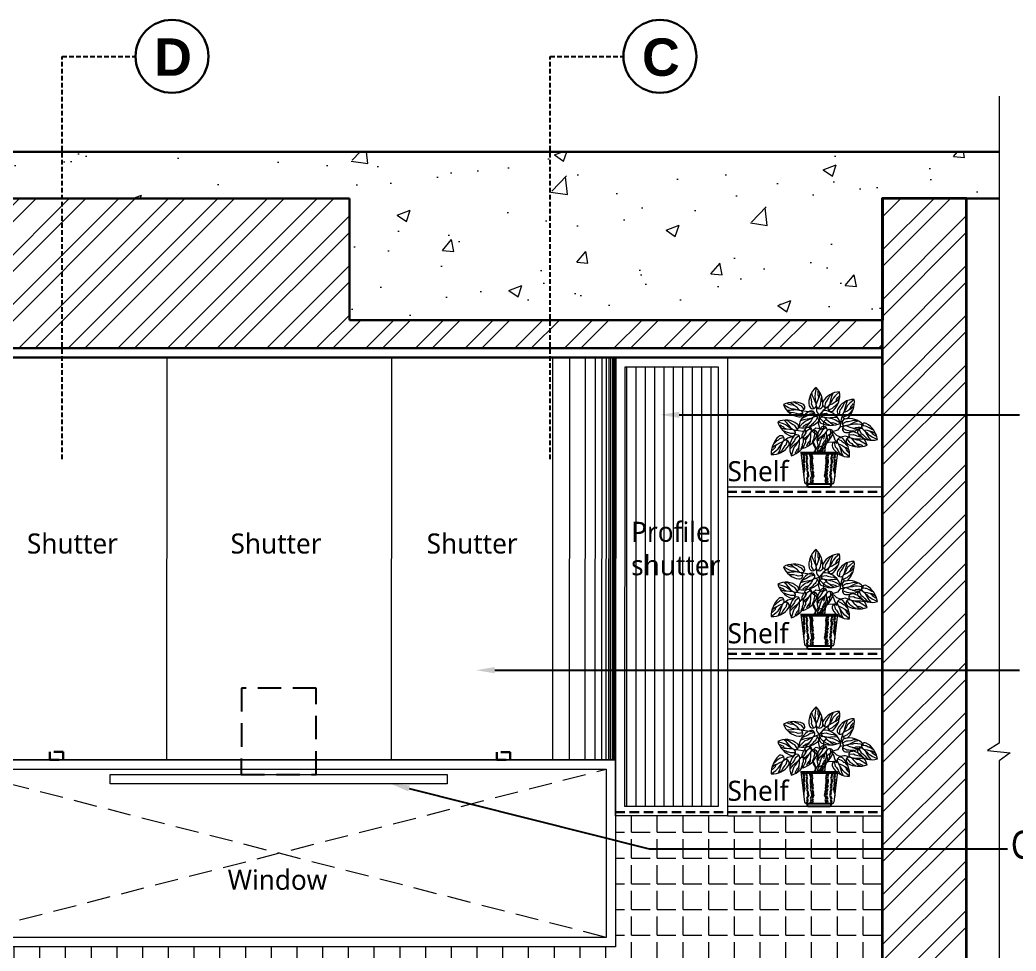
# Model space of a CAD drawing. Header units: millimetres. Extents: x 56222 to 3066687, y -650199 to -121287.
# Drawn here: x 140117.6 to 140224.1, y -185269.7 to -185170.2 of the extents above; entities that cross this region are included whole.
import ezdxf
from ezdxf import colors
from ezdxf.entities.mleader import LeaderData, LeaderLine
from ezdxf.math import Vec2, Vec3

# ---------------------------------------------------------------- set-up
doc = ezdxf.new("R2010")
doc.units = ezdxf.units.MM
doc.header["$MEASUREMENT"] = 0
for name, pattern in [('00 . GROUND FLOOR$0$DASHED', [0.75, 0.5, -0.25]), ('DASHED2', [0.375, 0.25, -0.125]), ('DASHEDX2', [1.5, 1, -0.5])]:
    doc.linetypes.add(name, pattern=pattern)
doc.layers.add('AR HATCH-7', color=7, linetype='Continuous')
doc.layers.add('str coll', color=6, linetype='Continuous')
for name, color, linetype, lineweight in [('DIM.', 250, 'Continuous', 13), ('ELEVATION', 250, 'Continuous', 9), ('FURNITURE', 32, 'Continuous', 9), ('FURNITURE-1', 252, 'Continuous', 13), ('Labelling', 1, 'Continuous', 25), ('SECTION ( SLAB PLine )', 104, 'Continuous', 30), ('Text', 7, 'Continuous', 15)]:
    doc.layers.add(name, color=color, linetype=linetype, lineweight=lineweight)
doc.layers.add('hatch', color=250, linetype='Continuous', lineweight=9, transparency=0.5)
doc.styles.get("Standard").update_dxf_attribs({"font": 'arial.ttf', "height": 6})
doc.styles.add('style4', font='ARIALN.TTF')

# ---------------------------------------------------------------- blocks, each defined once
blk = doc.blocks.new('RH')
at = {"color": 251, "true_color": 0x636466}
for p, q in [((137588.9421, 17688.3348), (137589.1437, 17688.3348)), ((137588.9421, 17688.3348), (137588.9627, 17688.1676)), ((137588.9421, 17688.3303), (137589.1437, 17688.3303)), ((137589.1437, 17688.3348), (137589.1232, 17688.1676)), ((137588.9421, 17688.3259), (137589.1437, 17688.3259)), ((137588.9577, 17688.2147), (137588.9577, 17688.1997)), ((137589.1282, 17688.2147), (137589.1282, 17688.1997)), ((137588.9708, 17688.1603), (137589.1151, 17688.1603))]:
    blk.add_line(p, q, dxfattribs=at)
for points in [[(137589.0226, 17688.6087), (137589.0144, 17688.6271), (137589.0061, 17688.6455), (137589.0017, 17688.6626)], [(137589.0256, 17688.6903), (137589.0201, 17688.6588), (137589.0182, 17688.6417), (137589.0207, 17688.6296), (137589.0226, 17688.6087), (137589.0256, 17688.5897)], [(137589.0252, 17688.5973), (137589.034, 17688.6144), (137589.0404, 17688.6328), (137589.0442, 17688.6398), (137589.0455, 17688.6505), (137589.0455, 17688.6594)], [(137589.0391, 17688.629), (137589.0404, 17688.6429), (137589.0366, 17688.648), (137589.0366, 17688.6607), (137589.0366, 17688.6708)], [(137589.1549, 17688.6657), (137589.1311, 17688.6443), (137589.119, 17688.632), (137589.1136, 17688.621), (137589.1022, 17688.6034), (137589.0928, 17688.5865)], [(137589.1022, 17688.6034), (137589.107, 17688.6229), (137589.1119, 17688.6425), (137589.119, 17688.6587)], [(137588.9346, 17688.5667), (137588.9212, 17688.5805), (137588.9057, 17688.5922), (137588.9003, 17688.598), (137588.8904, 17688.6026), (137588.882, 17688.6054)], [(137588.9602, 17688.5719), (137588.9464, 17688.5862), (137588.9424, 17688.5902), (137588.9314, 17688.5951), (137588.9261, 17688.5995), (137588.9167, 17688.6033), (137588.9073, 17688.6071)], [(137589.0132, 17688.5747), (137589.001, 17688.5979), (137589.0017, 17688.6081), (137588.9998, 17688.6246), (137588.996, 17688.6398), (137588.9972, 17688.6537)], [(137589.0382, 17688.5747), (137589.0474, 17688.5922), (137589.0499, 17688.5973), (137589.0512, 17688.6093), (137589.0537, 17688.6157), (137589.0543, 17688.6258), (137589.055, 17688.636)], [(137589.0738, 17688.5824), (137589.0785, 17688.6082), (137589.0853, 17688.6158), (137589.094, 17688.6299), (137589.1004, 17688.6443), (137589.11, 17688.6544)], [(137589.0934, 17688.567), (137589.1115, 17688.5751), (137589.1166, 17688.5775), (137589.125, 17688.5862), (137589.1309, 17688.5896), (137589.1377, 17688.5972), (137589.1445, 17688.6048)], [(137589.0971, 17688.5928), (137589.1147, 17688.6008), (137589.131, 17688.6113), (137589.1383, 17688.6145), (137589.146, 17688.6222), (137589.1515, 17688.6291)], [(137589.1277, 17688.6091), (137589.1373, 17688.6193), (137589.1374, 17688.6257), (137589.1453, 17688.6356), (137589.1515, 17688.6436)], [(137589.1537, 17688.5418), (137589.1585, 17688.5676), (137589.1652, 17688.5752), (137589.1739, 17688.5893), (137589.1803, 17688.6037), (137589.1899, 17688.6139)], [(137589.2349, 17688.6251), (137589.211, 17688.6037), (137589.1989, 17688.5914), (137589.1935, 17688.5804), (137589.1821, 17688.5628), (137589.1727, 17688.5459)], [(137589.1821, 17688.5628), (137589.187, 17688.5823), (137589.1918, 17688.6019), (137589.1989, 17688.6181)], [(137588.8465, 17688.5963), (137588.8747, 17688.5811), (137588.8903, 17688.5739), (137588.9025, 17688.5726), (137588.923, 17688.5678), (137588.942, 17688.5647)], [(137588.923, 17688.5678), (137588.903, 17688.5657), (137588.8829, 17688.5637), (137588.8653, 17688.5648)], [(137588.9089, 17688.5898), (137588.8961, 17688.5954), (137588.8901, 17688.5934), (137588.878, 17688.5974), (137588.8684, 17688.6006)], [(137588.9524, 17688.5482), (137588.9265, 17688.5439), (137588.917, 17688.5477), (137588.9008, 17688.5511), (137588.8852, 17688.5522), (137588.8723, 17688.5578)], [(137588.942, 17688.5647), (137589.0153, 17688.5539)], [(137589.0256, 17688.5897), (137589.0278, 17688.5616), (137589.0321, 17688.5529), (137589.0429, 17688.5386), (137589.0436, 17688.5171), (137589.0364, 17688.497), (137589.0452, 17688.4584)], [(137589.0928, 17688.5865), (137589.0639, 17688.5642), (137589.0429, 17688.5386)], [(137589.055, 17688.5448), (137589.081, 17688.5484), (137589.0903, 17688.5444), (137589.1064, 17688.5406), (137589.1221, 17688.5391), (137589.1348, 17688.5332)], [(137589.1733, 17688.5264), (137589.1914, 17688.5345), (137589.1965, 17688.5369), (137589.205, 17688.5456), (137589.2109, 17688.5491), (137589.2176, 17688.5566), (137589.2244, 17688.5642)], [(137589.177, 17688.5522), (137589.1946, 17688.5602), (137589.2109, 17688.5708), (137589.2182, 17688.5739), (137589.2259, 17688.5816), (137589.2314, 17688.5886)], [(137589.2076, 17688.5685), (137589.2172, 17688.5787), (137589.2173, 17688.5851), (137589.2252, 17688.595), (137589.2314, 17688.603)], [(137588.8147, 17688.501), (137588.8453, 17688.4919), (137588.8615, 17688.4859), (137588.8711, 17688.4783), (137588.889, 17688.4672), (137588.9046, 17688.456)], [(137588.889, 17688.4672), (137588.8762, 17688.4828), (137588.8635, 17688.4984), (137588.8502, 17688.5101)], [(137588.9236, 17688.4604), (137588.9083, 17688.4817), (137588.8989, 17688.4856), (137588.8851, 17688.4947), (137588.8732, 17688.5049), (137588.8601, 17688.5101)], [(137588.9308, 17688.4712), (137588.9534, 17688.4938), (137588.9664, 17688.5052), (137588.9777, 17688.51), (137588.996, 17688.5204), (137589.0133, 17688.5288)], [(137588.996, 17688.5204), (137588.9762, 17688.5167), (137588.9564, 17688.5129), (137588.9398, 17688.5068)], [(137589.0185, 17688.5476), (137588.9925, 17688.5443), (137588.9845, 17688.5379), (137588.9699, 17688.5301), (137588.9552, 17688.5245), (137588.9445, 17688.5155)], [(137588.9887, 17688.4953), (137588.978, 17688.4862), (137588.9717, 17688.4865), (137588.9613, 17688.4792), (137588.953, 17688.4734)], [(137589.0068, 17688.5248), (137588.9978, 17688.5078), (137588.9864, 17688.492), (137588.9828, 17688.4849), (137588.9747, 17688.4777), (137588.9674, 17688.4726)], [(137589.0328, 17688.5271), (137589.0236, 17688.5095), (137589.0209, 17688.5045), (137589.0118, 17688.4966), (137589.008, 17688.4909), (137589.0001, 17688.4846), (137588.9921, 17688.4783)], [(137589.0133, 17688.5288), (137589.0429, 17688.5386), (137589.0649, 17688.528)], [(137589.0427, 17688.4551), (137589.0679, 17688.4692), (137589.0679, 17688.5036), (137589.0841, 17688.5177)], [(137589.0466, 17688.5213), (137589.06, 17688.5067), (137589.0639, 17688.5026), (137589.0748, 17688.4974), (137589.0799, 17688.4928), (137589.0893, 17688.4888), (137589.0986, 17688.4848)], [(137589.1596, 17688.4941), (137589.1318, 17688.51), (137589.1164, 17688.5175), (137589.1042, 17688.5192), (137589.0838, 17688.5245), (137589.0649, 17688.528)], [(137589.0722, 17688.5259), (137589.0854, 17688.5118), (137589.1005, 17688.4996), (137589.1058, 17688.4937), (137589.1155, 17688.4889), (137589.1239, 17688.4859)], [(137589.0838, 17688.5245), (137589.1039, 17688.526), (137589.124, 17688.5276), (137589.1416, 17688.526)], [(137589.0974, 17688.5021), (137589.1101, 17688.4962), (137589.1161, 17688.4981), (137589.1281, 17688.4938), (137589.1376, 17688.4904)], [(137589.1727, 17688.5459), (137589.163, 17688.5137), (137589.1553, 17688.4724)], [(137589.1695, 17688.4911), (137589.1922, 17688.5043), (137589.2023, 17688.5042), (137589.2187, 17688.5069), (137589.2337, 17688.5115), (137589.2477, 17688.5109)], [(137589.204, 17688.4833), (137589.2219, 17688.4925), (137589.2399, 17688.5016), (137589.2568, 17688.5069)], [(137588.8634, 17688.4615), (137588.8504, 17688.4666), (137588.8476, 17688.4723), (137588.8362, 17688.478), (137588.8272, 17688.4826)], [(137588.898, 17688.4598), (137588.8788, 17688.4595), (137588.8595, 17688.4621), (137588.8515, 17688.4618), (137588.8413, 17688.4655), (137588.8334, 17688.4695)], [(137588.9124, 17688.438), (137588.8926, 17688.4377), (137588.8869, 17688.4377), (137588.8756, 17688.4419), (137588.8688, 17688.4425), (137588.8595, 17688.4465), (137588.8501, 17688.4505)], [(137588.9553, 17688.4467), (137588.9526, 17688.449), (137588.9046, 17688.456)], [(137588.9948, 17688.4653), (137588.9735, 17688.4499), (137588.9695, 17688.4406), (137588.9605, 17688.4267), (137588.9503, 17688.4148), (137588.9498, 17688.4135)], [(137588.9669, 17688.4366), (137588.9667, 17688.4369), (137588.9667, 17688.4571)], [(137588.9684, 17688.4008), (137588.9693, 17688.4032), (137588.9769, 17688.4128), (137588.988, 17688.4307), (137588.9992, 17688.4463)], [(137588.9954, 17688.4397), (137588.9957, 17688.4205), (137588.9931, 17688.4012), (137588.9934, 17688.3932), (137588.9897, 17688.383), (137588.9858, 17688.3751)], [(137589.0429, 17688.3947), (137589.0274, 17688.4328), (137589.0092, 17688.445), (137588.991, 17688.4814)], [(137588.9992, 17688.4463), (137589.0234, 17688.4692), (137589.0438, 17688.4646)], [(137589.0171, 17688.4541), (137589.0175, 17688.4344), (137589.0175, 17688.4287), (137589.0133, 17688.4173), (137589.0127, 17688.4105), (137589.0087, 17688.4012), (137589.0048, 17688.3918)], [(137589.0811, 17688.471), (137589.0599, 17688.4556), (137589.0559, 17688.4463), (137589.0468, 17688.4324), (137589.0366, 17688.4205), (137589.0315, 17688.4074)], [(137589.0406, 17688.362), (137589.0497, 17688.3927), (137589.0556, 17688.4088), (137589.0633, 17688.4185), (137589.0744, 17688.4363), (137589.0856, 17688.452)], [(137589.0523, 17688.3333), (137589.078, 17688.3682), (137589.0902, 17688.4005), (137589.0861, 17688.4227), (137589.1145, 17688.445)], [(137589.0679, 17688.4066), (137589.076, 17688.4349), (137589.0902, 17688.4591)], [(137589.0817, 17688.4454), (137589.082, 17688.4261), (137589.0795, 17688.4069), (137589.0798, 17688.3989), (137589.0761, 17688.3887), (137589.0721, 17688.3808)], [(137589.1035, 17688.4598), (137589.1039, 17688.44), (137589.1039, 17688.4344), (137589.0996, 17688.423), (137589.0991, 17688.4162), (137589.0951, 17688.4069), (137589.0911, 17688.3975)], [(137589.1851, 17688.4794), (137589.1553, 17688.4724), (137589.1434, 17688.4555), (137589.1078, 17688.4447), (137589.1214, 17688.4254), (137589.1289, 17688.4022), (137589.1444, 17688.3865)], [(137589.2134, 17688.413), (137589.1868, 17688.4224), (137589.1772, 17688.4219), (137589.1597, 17688.4178), (137589.1397, 17688.4258), (137589.1242, 17688.4405), (137589.1108, 17688.4456)], [(137589.1708, 17688.4661), (137589.1888, 17688.4578), (137589.1939, 17688.4555), (137589.206, 17688.4548), (137589.2125, 17688.4526), (137589.2227, 17688.4525), (137589.2328, 17688.4524)], [(137589.2856, 17688.4844), (137589.2539, 17688.4884), (137589.2367, 17688.4894), (137589.2248, 17688.4863), (137589.204, 17688.4833), (137589.1851, 17688.4794)], [(137589.1927, 17688.4802), (137589.2103, 17688.4722), (137589.2289, 17688.4668), (137589.2361, 17688.4633), (137589.2469, 17688.4626), (137589.2558, 17688.463)], [(137589.2251, 17688.4679), (137589.2391, 17688.4673), (137589.2439, 17688.4713), (137589.2566, 17688.472), (137589.2667, 17688.4725)], [(137589.2612, 17688.4609), (137589.2732, 17688.4376), (137589.2819, 17688.4323), (137589.2943, 17688.4212), (137589.3046, 17688.4094), (137589.3167, 17688.4024)], [(137589.2755, 17688.4813), (137589.2952, 17688.4788), (137589.3008, 17688.4779), (137589.3114, 17688.4721), (137589.318, 17688.4705), (137589.3267, 17688.4652), (137589.3353, 17688.4599)], [(137589.363, 17688.4047), (137589.334, 17688.4182), (137589.3189, 17688.4265), (137589.3105, 17688.4355), (137589.2944, 17688.4491), (137589.2806, 17688.4625)], [(137589.2866, 17688.4577), (137589.3057, 17688.4551), (137589.3244, 17688.4498), (137589.3323, 17688.4489), (137589.3418, 17688.4437), (137589.3491, 17688.4386)], [(137589.2944, 17688.4491), (137589.3048, 17688.4317), (137589.3151, 17688.4144), (137589.3265, 17688.401)], [(137589.3205, 17688.4509), (137589.3327, 17688.4439), (137589.3346, 17688.4379), (137589.345, 17688.4306), (137589.3533, 17688.4248)], [(137588.7795, 17688.3223), (137588.8048, 17688.3419), (137588.8177, 17688.3533), (137588.824, 17688.3639), (137588.8366, 17688.3807), (137588.8472, 17688.3968)], [(137588.8424, 17688.3908), (137588.8243, 17688.3841), (137588.8073, 17688.3748), (137588.7998, 17688.3722), (137588.7916, 17688.365), (137588.7856, 17688.3585)], [(137588.848, 17688.4163), (137588.8294, 17688.4095), (137588.8241, 17688.4075), (137588.815, 17688.3994), (137588.8089, 17688.3964), (137588.8016, 17688.3893), (137588.7943, 17688.3822)], [(137588.8665, 17688.3995), (137588.8598, 17688.3741), (137588.8525, 17688.367), (137588.8429, 17688.3536), (137588.8355, 17688.3397), (137588.8251, 17688.3303)], [(137588.8472, 17688.3968), (137588.8696, 17688.4146), (137588.9024, 17688.4222)], [(137588.9313, 17688.4245), (137588.9101, 17688.4091), (137588.9061, 17688.3998), (137588.8971, 17688.3859), (137588.8869, 17688.374), (137588.8818, 17688.3609)], [(137588.9246, 17688.3898), (137588.909, 17688.3771), (137588.8934, 17688.3643), (137588.8818, 17688.351)], [(137588.8908, 17688.3155), (137588.8999, 17688.3462), (137588.9059, 17688.3623), (137588.9135, 17688.372), (137588.9246, 17688.3898), (137588.9358, 17688.4055)], [(137588.932, 17688.3989), (137588.9323, 17688.3796), (137588.9297, 17688.3604), (137588.93, 17688.3524), (137588.9263, 17688.3422), (137588.9224, 17688.3343)], [(137588.9537, 17688.4133), (137588.9541, 17688.3935), (137588.9541, 17688.3879), (137588.9499, 17688.3765), (137588.9493, 17688.3697), (137588.9453, 17688.3604), (137588.9414, 17688.351)], [(137588.988, 17688.4307), (137588.9724, 17688.4179), (137588.9623, 17688.4096)], [(137588.9937, 17688.4051), (137588.9886, 17688.3921), (137588.9829, 17688.3893), (137588.9773, 17688.3779), (137588.9727, 17688.3688)], [(137589.0056, 17688.3937), (137589.0087, 17688.3769), (137589.0201, 17688.3586), (137589.021, 17688.3348)], [(137589.0286, 17688.3538), (137589.0112, 17688.3904), (137589.0085, 17688.392)], [(137589.0744, 17688.4363), (137589.0588, 17688.4236), (137589.0432, 17688.4108), (137589.0315, 17688.3975)], [(137589.0801, 17688.4108), (137589.075, 17688.3978), (137589.0693, 17688.3949), (137589.0636, 17688.3836), (137589.0591, 17688.3745)], [(137589.0643, 17688.3769), (137589.0942, 17688.3904), (137589.1266, 17688.3924), (137589.1387, 17688.3843)], [(137589.1252, 17688.39), (137589.1307, 17688.3644), (137589.1377, 17688.357), (137589.1468, 17688.3431), (137589.1536, 17688.329), (137589.1635, 17688.3191)], [(137589.1444, 17688.406), (137589.1627, 17688.3984), (137589.1679, 17688.3961), (137589.1766, 17688.3877), (137589.1826, 17688.3845), (137589.1896, 17688.3771), (137589.1965, 17688.3697)], [(137589.2088, 17688.3091), (137589.1843, 17688.3298), (137589.1719, 17688.3417), (137589.1661, 17688.3526), (137589.1542, 17688.3699), (137589.1444, 17688.3865)], [(137589.1946, 17688.4076), (137589.207, 17688.3921), (137589.2106, 17688.3878), (137589.2211, 17688.3818), (137589.2259, 17688.3769), (137589.235, 17688.3722), (137589.244, 17688.3676)], [(137589.2047, 17688.4305), (137589.2308, 17688.4323), (137589.2399, 17688.4276), (137589.2557, 17688.4227), (137589.2712, 17688.4201), (137589.2835, 17688.4134)], [(137589.3055, 17688.3726), (137589.2789, 17688.3904), (137589.264, 17688.399), (137589.252, 17688.4015), (137589.232, 17688.4082), (137589.2134, 17688.413)], [(137589.2206, 17688.4104), (137589.2327, 17688.3954), (137589.247, 17688.3822), (137589.2518, 17688.3759), (137589.2612, 17688.3705), (137589.2693, 17688.3669)], [(137589.232, 17688.4082), (137589.2522, 17688.4084), (137589.2723, 17688.4085), (137589.2898, 17688.4057)], [(137589.244, 17688.3849), (137589.2563, 17688.3782), (137589.2624, 17688.3796), (137589.274, 17688.3745), (137589.2833, 17688.3704)], [(137588.8108, 17688.3767), (137588.8004, 17688.3673), (137588.7998, 17688.361), (137588.7913, 17688.3516), (137588.7845, 17688.3441)], [(137588.8366, 17688.3807), (137588.8304, 17688.3615), (137588.8241, 17688.3423), (137588.8159, 17688.3267)], [(137588.9303, 17688.3643), (137588.9252, 17688.3513), (137588.9195, 17688.3484), (137588.9139, 17688.3371), (137588.9093, 17688.328)], [(137588.9543, 17688.3563), (137588.9577, 17688.368)], [(137589.0156, 17688.3345), (137589.0286, 17688.3538), (137589.0371, 17688.37)], [(137589.021, 17688.3348), (137589.0218, 17688.3354)], [(137589.0406, 17688.362), (137589.0327, 17688.346), (137589.03, 17688.3348)], [(137589.0376, 17688.342), (137589.0368, 17688.3348)], [(137589.0453, 17688.3359), (137589.0504, 17688.3428), (137589.0583, 17688.3624), (137589.0712, 17688.3649), (137589.0813, 17688.375)], [(137589.0558, 17688.3681), (137589.0579, 17688.364), (137589.0629, 17688.3443), (137589.0629, 17688.3351)], [(137589.073, 17688.3512), (137589.0703, 17688.3288), (137589.0704, 17688.3282)], [(137589.0763, 17688.3649), (137589.0737, 17688.351), (137589.0744, 17688.3428), (137589.0712, 17688.3359)], [(137589.1489, 17688.3803), (137589.1667, 17688.3728), (137589.1833, 17688.3628), (137589.1907, 17688.3598), (137589.1986, 17688.3524), (137589.2042, 17688.3456)], [(137589.1542, 17688.3699), (137589.1596, 17688.3505), (137589.1651, 17688.3311), (137589.1726, 17688.3151)], [(137589.1799, 17688.3649), (137589.1898, 17688.355), (137589.1901, 17688.3486), (137589.1982, 17688.3389), (137589.2047, 17688.3311)], [(137588.9516, 17688.3234), (137588.957, 17688.3148), (137588.9538, 17688.3094), (137588.9575, 17688.2996), (137588.9543, 17688.2899), (137588.957, 17688.2791), (137588.9527, 17688.2705), (137588.957, 17688.2618), (137588.9538, 17688.2488), (137588.9592, 17688.2413), (137588.9555, 17688.2258)], [(137588.9565, 17688.3256), (137588.9619, 17688.3169), (137588.9586, 17688.3115), (137588.9624, 17688.3018), (137588.9592, 17688.2921), (137588.9619, 17688.2813), (137588.9575, 17688.2726), (137588.9619, 17688.264), (137588.9586, 17688.251), (137588.964, 17688.2434), (137588.957, 17688.2136)], [(137588.9666, 17688.3259), (137588.972, 17688.3097), (137588.9708, 17688.3062), (137588.9743, 17688.2998), (137588.9708, 17688.2922), (137588.9708, 17688.2823), (137588.972, 17688.2695), (137588.9761, 17688.2619), (137588.9714, 17688.2561), (137588.9761, 17688.2433), (137588.9726, 17688.2357), (137588.9778, 17688.2246), (137588.9766, 17688.2159), (137588.9801, 17688.2037), (137588.9761, 17688.1967), (137588.9726, 17688.1868), (137588.9766, 17688.1792), (137588.9726, 17688.1734), (137588.9755, 17688.1675), (137588.9702, 17688.164), (137588.9726, 17688.1606)], [(137588.9712, 17688.3259), (137588.9766, 17688.3097), (137588.9755, 17688.3062), (137588.979, 17688.2998), (137588.9755, 17688.2922), (137588.9755, 17688.2823), (137588.9766, 17688.2695), (137588.9807, 17688.2619), (137588.9761, 17688.2561), (137588.9807, 17688.2433), (137588.9772, 17688.2357), (137588.9825, 17688.2246), (137588.9813, 17688.2159), (137588.9848, 17688.2037), (137588.9807, 17688.1967), (137588.9772, 17688.1868), (137588.9813, 17688.1792), (137588.9772, 17688.1734), (137588.9801, 17688.1675), (137588.9749, 17688.164), (137588.9772, 17688.1606)], [(137588.9878, 17688.3259), (137588.9932, 17688.3097), (137588.9921, 17688.3062), (137588.9956, 17688.2998), (137588.9921, 17688.2922), (137588.9921, 17688.2823), (137588.9932, 17688.2695), (137588.9973, 17688.2619), (137588.9926, 17688.2561), (137588.9973, 17688.2433), (137588.9938, 17688.2357), (137588.9991, 17688.2246), (137588.9979, 17688.2159), (137589.0014, 17688.2037), (137588.9973, 17688.1967), (137588.9938, 17688.1868), (137588.9979, 17688.1792), (137588.9938, 17688.1734), (137588.9967, 17688.1675), (137588.9915, 17688.164), (137588.9938, 17688.1606)], [(137588.9954, 17688.3259), (137589.0008, 17688.3097), (137588.9996, 17688.3062), (137589.0031, 17688.2998), (137588.9996, 17688.2922), (137588.9996, 17688.2823), (137589.0008, 17688.2695), (137589.0049, 17688.2619), (137589.0002, 17688.2561), (137589.0049, 17688.2433), (137589.0014, 17688.2357), (137589.0066, 17688.2246), (137589.0055, 17688.2159), (137589.009, 17688.2037), (137589.0049, 17688.1967), (137589.0014, 17688.1868), (137589.0055, 17688.1792), (137589.0014, 17688.1734), (137589.0043, 17688.1675), (137588.9991, 17688.164), (137589.0014, 17688.1606)], [(137589.0001, 17688.3259), (137589.0055, 17688.3097), (137589.0043, 17688.3062), (137589.0078, 17688.2998), (137589.0043, 17688.2922), (137589.0043, 17688.2823), (137589.0055, 17688.2695), (137589.0096, 17688.2619), (137589.0049, 17688.2561), (137589.0096, 17688.2433), (137589.0061, 17688.2357), (137589.0113, 17688.2246), (137589.0101, 17688.2159), (137589.0136, 17688.2037), (137589.0096, 17688.1967), (137589.0061, 17688.1868), (137589.0101, 17688.1792), (137589.0061, 17688.1734), (137589.009, 17688.1675), (137589.0037, 17688.164), (137589.0061, 17688.1606)], [(137589.0841, 17688.3259), (137589.0787, 17688.3097), (137589.0799, 17688.3062), (137589.0764, 17688.2998), (137589.0799, 17688.2922), (137589.0799, 17688.2823), (137589.0787, 17688.2695), (137589.0746, 17688.2619), (137589.0793, 17688.2561), (137589.0746, 17688.2433), (137589.0781, 17688.2357), (137589.0729, 17688.2246), (137589.074, 17688.2159), (137589.0705, 17688.2037), (137589.0746, 17688.1967), (137589.0781, 17688.1868), (137589.074, 17688.1792), (137589.0781, 17688.1734), (137589.0752, 17688.1675), (137589.0805, 17688.164), (137589.0781, 17688.1606)], [(137589.0888, 17688.3259), (137589.0834, 17688.3097), (137589.0845, 17688.3062), (137589.081, 17688.2998), (137589.0845, 17688.2922), (137589.0845, 17688.2823), (137589.0834, 17688.2695), (137589.0793, 17688.2619), (137589.0839, 17688.2561), (137589.0793, 17688.2433), (137589.0828, 17688.2357), (137589.0775, 17688.2246), (137589.0787, 17688.2159), (137589.0752, 17688.2037), (137589.0793, 17688.1967), (137589.0828, 17688.1868), (137589.0787, 17688.1792), (137589.0828, 17688.1734), (137589.0799, 17688.1675), (137589.0851, 17688.164), (137589.0828, 17688.1606)], [(137589.0964, 17688.3259), (137589.0909, 17688.3097), (137589.0921, 17688.3062), (137589.0886, 17688.2998), (137589.0921, 17688.2922), (137589.0921, 17688.2823), (137589.0909, 17688.2695), (137589.0869, 17688.2619), (137589.0915, 17688.2561), (137589.0869, 17688.2433), (137589.0904, 17688.2357), (137589.0851, 17688.2246), (137589.0863, 17688.2159), (137589.0828, 17688.2037), (137589.0869, 17688.1967), (137589.0904, 17688.1868), (137589.0863, 17688.1792), (137589.0904, 17688.1734), (137589.0874, 17688.1675), (137589.0927, 17688.164), (137589.0904, 17688.1606)], [(137589.1129, 17688.3259), (137589.1075, 17688.3097), (137589.1087, 17688.3062), (137589.1052, 17688.2998), (137589.1087, 17688.2922), (137589.1087, 17688.2823), (137589.1075, 17688.2695), (137589.1034, 17688.2619), (137589.1081, 17688.2561), (137589.1034, 17688.2433), (137589.1069, 17688.2357), (137589.1017, 17688.2246), (137589.1029, 17688.2159), (137589.0994, 17688.2037), (137589.1034, 17688.1967), (137589.1069, 17688.1868), (137589.1029, 17688.1792), (137589.1069, 17688.1734), (137589.104, 17688.1675), (137589.1093, 17688.164), (137589.1069, 17688.1606)], [(137589.1176, 17688.3259), (137589.1122, 17688.3097), (137589.1134, 17688.3062), (137589.1099, 17688.2998), (137589.1134, 17688.2922), (137589.1134, 17688.2823), (137589.1122, 17688.2695), (137589.1081, 17688.2619), (137589.1128, 17688.2561), (137589.1081, 17688.2433), (137589.1116, 17688.2357), (137589.1064, 17688.2246), (137589.1075, 17688.2159), (137589.104, 17688.2037), (137589.1081, 17688.1967), (137589.1116, 17688.1868), (137589.1075, 17688.1792), (137589.1116, 17688.1734), (137589.1087, 17688.1675), (137589.1139, 17688.164), (137589.1116, 17688.1606)], [(137589.1277, 17688.3256), (137589.1223, 17688.3169), (137589.1255, 17688.3115), (137589.1218, 17688.3018), (137589.125, 17688.2921), (137589.1223, 17688.2813), (137589.1266, 17688.2726), (137589.1223, 17688.264), (137589.1255, 17688.251), (137589.1201, 17688.2434), (137589.1272, 17688.2136)], [(137589.1326, 17688.3234), (137589.1272, 17688.3148), (137589.1304, 17688.3094), (137589.1266, 17688.2996), (137589.1299, 17688.2899), (137589.1272, 17688.2791), (137589.1315, 17688.2705), (137589.1272, 17688.2618), (137589.1304, 17688.2488), (137589.125, 17688.2413), (137589.1287, 17688.2258)]]:
    blk.add_lwpolyline(points, dxfattribs=at)
for points in [[(137589.03, 17688.3348, -0.287945), (137589.044, 17688.3425, -0.484187)], [(137589.041, 17688.3424, 0.139974), (137589.0626, 17688.3716)]]:
    blk.add_lwpolyline(points, format="xyb", dxfattribs=at)
for points in [[(137588.9738, 17688.1603), (137588.9738, 17688.1565, 0.269011), (137588.9806, 17688.1433), (137589.1036, 17688.1433, 0.269011), (137589.1104, 17688.1565), (137589.1104, 17688.1603)], [(137588.9772, 17688.1569), (137588.9772, 17688.1564, 0.24889), (137588.9816, 17688.1467), (137589.1025, 17688.1467, 0.24889), (137589.107, 17688.1564), (137589.107, 17688.1569)]]:
    blk.add_lwpolyline(points, format="xyb", close=True, dxfattribs=at)
for centre, radius, start, end in [((137589.0867, 17688.6104), 0.1006, 127.4105, 191.8989), ((137588.938, 17688.6018), 0.1245, 354.407, 45.2853), ((137589.1537, 17688.5651), 0.1006, 89.286, 153.7744), ((137589.0314, 17688.6502), 0.1245, 316.2825, 7.1608), ((137588.903, 17688.4854), 0.1245, 66.1379, 117.0163), ((137589.0799, 17688.6003), 0.0189, 150.4884, 313.2627), ((137589.2336, 17688.5245), 0.1006, 89.286, 153.7744), ((137589.1113, 17688.6096), 0.1245, 316.2825, 7.1608), ((137588.9415, 17688.6293), 0.1006, 199.1414, 263.6298), ((137588.9335, 17688.5479), 0.0189, 260.3438, 63.1181), ((137589.0312, 17688.4668), 0.1006, 112.9835, 177.472), ((137588.9454, 17688.5827), 0.0183, 259.3732, 64.0887), ((137589.007, 17688.5925), 0.0189, 188.6129, 351.3871), ((137589.0003, 17688.5425), 0.0189, 313.4953, 116.2695), ((137589.0438, 17688.5921), 0.0183, 187.6423, 352.3577), ((137589.0738, 17688.5446), 0.0189, 78.9376, 241.7119), ((137589.0639, 17688.4635), 0.1006, 17.7352, 82.2236), ((137589.1086, 17688.5772), 0.0183, 149.5178, 314.2333), ((137589.1598, 17688.5597), 0.0189, 150.4884, 313.2627), ((137588.8587, 17688.4106), 0.1006, 51.4742, 115.9626), ((137588.933, 17688.5397), 0.1245, 198.0878, 248.9661), ((137588.9532, 17688.5937), 0.1245, 259.5971, 310.4754), ((137589.0217, 17688.5125), 0.0183, 312.5247, 117.2401), ((137589.0611, 17688.5101), 0.0183, 77.9671, 242.6825), ((137589.1058, 17688.6064), 0.1245, 244.7317, 295.6101), ((137589.187, 17688.4981), 0.0189, 101.4612, 264.2355), ((137589.1885, 17688.5366), 0.0183, 149.5178, 314.2333), ((137589.2089, 17688.4194), 0.1006, 40.2588, 104.7472), ((137589.293, 17688.4759), 0.0183, 62.5941, 227.3096), ((137588.8943, 17688.4408), 0.0183, 251.0154, 55.7308), ((137588.9105, 17688.4739), 0.0189, 251.9859, 54.7602), ((137589.0446, 17688.4005), 0.1006, 141.5633, 173.1589), ((137588.9813, 17688.4521), 0.0189, 342.075, 144.8493), ((137589.0144, 17688.436), 0.0183, 341.1044, 145.8199), ((137589.131, 17688.4062), 0.1006, 141.5633, 206.0517), ((137589.0676, 17688.4578), 0.0189, 342.075, 144.8493), ((137589.1007, 17688.4417), 0.0183, 341.1044, 145.8199), ((137589.1885, 17688.4613), 0.0183, 100.4906, 265.2061), ((137589.1929, 17688.5675), 0.1245, 267.2553, 318.1337), ((137589.2235, 17688.429), 0.0189, 74.9234, 237.6976), ((137589.2078, 17688.3488), 0.1006, 13.7209, 78.2094), ((137589.2722, 17688.4456), 0.0189, 63.5647, 226.339), ((137589.2402, 17688.3838), 0.1245, 9.6665, 60.5449), ((137588.9038, 17688.3289), 0.1245, 132.1505, 183.0288), ((137588.8321, 17688.4072), 0.0183, 325.3858, 130.1012), ((137588.8591, 17688.3821), 0.0189, 326.3564, 129.1306), ((137588.9812, 17688.3597), 0.1006, 141.5633, 206.0517), ((137588.852, 17688.4338), 0.1245, 288.1768, 339.0552), ((137588.9178, 17688.4113), 0.0189, 342.075, 144.8493), ((137588.951, 17688.3952), 0.0183, 341.1044, 145.8199), ((137588.9154, 17688.4746), 0.1245, 288.1768, 339.0552), ((137589.0018, 17688.4803), 0.1245, 288.1768, 339.0552), ((137589.1319, 17688.3724), 0.0189, 48.3855, 211.1598), ((137589.1599, 17688.3962), 0.0183, 47.4149, 212.1304), ((137589.0848, 17688.3211), 0.1245, 354.4873, 45.3657), ((137589.2083, 17688.3954), 0.0183, 73.9528, 238.6682), ((137589.3327, 17688.5006), 0.1006, 223.053, 287.5414), ((137588.788, 17688.4225), 0.1006, 265.154, 329.6424), ((137589.0446, 17688.4005), 0.1006, 203.601, 206.0517), ((137589.2046, 17688.4096), 0.1006, 207.8738, 272.3622), ((137589.2597, 17688.4884), 0.1245, 240.7175, 291.5958), ((137588.9708, 17688.1685), 0.00816, 186.2058, 270), ((137589.1151, 17688.1685), 0.00816, 270, 353.7942)]:
    blk.add_arc(centre, radius, start, end, dxfattribs=at)

msp = doc.modelspace()

# ---------------------------------------------------------------- hatches: boundary and pattern name
at = {"layer": 'AR HATCH-7', "lineweight": 18, "true_color": 0x939598, "transparency": 33554687}
h = msp.add_hatch(dxfattribs=at)
h.set_pattern_fill('ANSI32', color=252, scale=10)
h.set_pattern_definition([(45, (1593.1197, -1095.0226), (-2.65165043, 2.65165043), []), (45, (1594.8875, -1095.0226), (-2.65165043, 2.65165043), [])])
h.paths.add_polyline_path([(140218.81, -185226.67), (140209.81, -185226.67), (140209.81, -185234.43), (140209.81, -185249.73), (140218.81, -185249.73)])
h.paths.add_polyline_path([(140218.81, -185212.38), (140209.81, -185212.38), (140209.81, -185226.67), (140218.81, -185226.67)])
h.paths.add_polyline_path([(140218.79, -185189.26), (140209.84, -185189.26), (140209.86, -185199.26), (140209.86, -185212.38), (140218.81, -185212.38)])
h.paths.add_polyline_path([(140218.81, -185249.73), (140209.81, -185249.73), (140209.81, -185250.26), (140209.81, -185284.05), (140209.81, -185284.05), (140209.81, -185284.05), (140209.81, -185284.05), (140209.81, -185309.27), (140209.81, -185309.27), (140209.81, -185310.27), (140209.81, -185313.26), (140218.81, -185313.26)])
at = {"layer": 'FURNITURE', "lineweight": 18, "transparency": 33554600}
h = msp.add_hatch(dxfattribs=at)
h.set_pattern_fill('ANSI31', color=9, scale=8, angle=45)
h.set_pattern_definition([(90, (-336.4883, -1095.0226), (-1, 0), [])])
h.paths.add_polyline_path([(140108.34, -185207.26), (140098.41, -185207.26), (140098.41, -185254.26), (140108.31, -185254.26)])
h.paths.add_polyline_path([(140192.27, -185207.26), (140182.34, -185207.26), (140182.33, -185226.67), (140192.27, -185226.67)])
h.paths.add_polyline_path([(140192.27, -185226.67), (140182.33, -185226.67), (140182.31, -185254.26), (140192.27, -185254.26)])
at = {"layer": 'FURNITURE', "lineweight": 18, "true_color": 0xc7c8ca, "transparency": 33554687}
h = msp.add_hatch(dxfattribs=at)
h.set_pattern_fill('ANGLE', color=9, scale=10)
h.set_pattern_definition([(0, (-336.4883, -1095.0226), (0, 2.75), [2, -0.75]), (90, (-336.4883, -1095.0226), (-2.75, 2e-16), [2, -0.75])])
h.paths.add_polyline_path([(140209.81, -185264.63), (140184.9, -185264.63), (140181.31, -185262.93), (140181.31, -185269.26), (140109.31, -185269.26), (140109.31, -185255.26), (140097.41, -185255.26), (140091.31, -185255.26), (140091.31, -185280.53), (140121.31, -185280.5), (140121.31, -185280.5), (140161.81, -185280.53), (140183.53, -185280.58), (140209.81, -185281.26)])
h.paths.add_polyline_path([(140209.81, -185255.26), (140203.81, -185255.26), (140203.81, -185264.63), (140209.81, -185264.63)])
h.paths.add_polyline_path([(140203.81, -185255.26), (140193.27, -185255.26), (140181.31, -185255.26), (140181.31, -185262.93), (140184.9, -185264.63), (140203.81, -185264.63)], flags=17)
h.paths.add_polyline_path([(140091.31, -185255.26), (140080.81, -185255.26), (140080.81, -185280.51), (140091.31, -185280.51)])
at = {"layer": 'FURNITURE-1', "lineweight": 18, "true_color": 0xc7c8ca}
h = msp.add_hatch(dxfattribs=at)
h.set_pattern_fill('AR-CONC', color=9, scale=2)
h.set_pattern_definition([(50, (1593.12, -1098.023), (14.34520365, -1.2550427), [1.5, -16.5]), (355, (1593.12, -1098.023), (-2.7750267, 15.0438427), [1.2, -13.2]), (100.4514445, (1594.315, -1098.127), (11.5701769, 13.7887998), [1.2748038, -14.0228422]), (46.1842, (1593.12, -1094.023), (21.3448266, -3.3103856), [2.25, -24.75]), (96.635635, (1594.898, -1094.299), (18.693239, 19.482372), [1.9122068, -21.0342752]), (351.184164, (1593.12, -1094.023), (18.693239, 19.482372), [1.8, -19.8]), (21, (1595.12, -1095.023), (11.93814104, -8.0523778), [1.5, -16.5]), (326, (1595.12, -1095.023), (4.8663066, 14.5030009), [1.2, -13.2]), (71.451445, (1596.115, -1095.694), (16.8044475, 6.45062306), [1.2748038, -14.0228422]), (37.5, (1593.12, -1098.0226), (0.24319711, 6.65787708), [0, -13.04, 0, -13.4, 0, -13.25]), (7.5, (1593.12, -1098.023), (5.26139075, 7.88823424), [0, -7.64, 0, -12.74, 0, -5.05]), (327.5, (1588.66, -1098.0226), (10.67644872, -0.45109743), [0, -5, 0, -15.6, 0, -20.7]), (317.5, (1586.66, -1098.023), (11.6637234, 2.00209965), [0, -6.5, 0, -10.36, 0, -14.7])])
h.paths.add_polyline_path([(140209.81, -185189.26), (140222.33, -185189.26), (140222.33, -185184.26), (140065.51, -185184.26), (140065.51, -185189.26), (140071.86, -185189.26), (140071.86, -185202.26), (140080.86, -185202.26), (140080.86, -185189.26), (140152.86, -185189.26), (140152.86, -185202.26), (140209.81, -185202.26)])
at = {"layer": 'FURNITURE-1', "lineweight": 18, "transparency": 33554572}
h = msp.add_hatch(dxfattribs=at)
h.set_pattern_fill('ANSI32', color=6, scale=10)
h.set_pattern_definition([(45, (1593.1197, -1098.0226), (-2.65165043, 2.65165043), []), (45, (1594.8875, -1098.0226), (-2.65165043, 2.65165043), [])])
h.paths.add_polyline_path([(140203.81, -185202.26), (140152.86, -185202.26), (140152.86, -185189.26), (140091.31, -185189.26), (140091.31, -185205.26), (140203.81, -185205.26)])
h.paths.add_polyline_path([(140209.81, -185202.26), (140203.81, -185202.26), (140203.81, -185205.26), (140209.81, -185205.26)])
h.paths.add_polyline_path([(140091.31, -185189.26), (140080.86, -185189.26), (140080.86, -185202.26), (140080.86, -185205.26), (140091.31, -185205.26)])

# ---------------------------------------------------------------- linework, layer by layer
at = {"layer": 'ELEVATION', "lineweight": 0, "elevation": 0.13}
for points in [[(140109.31, -185249.26), (140181.31, -185249.26), (140181.31, -185269.26), (140109.31, -185269.26)], [(140110.31, -185250.26), (140180.31, -185250.26), (140180.31, -185268.26), (140110.31, -185268.26)]]:
    msp.add_lwpolyline(points, close=True, dxfattribs=at)
at = {"layer": 'FURNITURE', "lineweight": 0}
for p, q in [((140109.34, -185206.26, 0.13), (140181.34, -185206.26, 0.13)), ((140133.34, -185206.26, 0.13), (140133.31, -185249.26, 0.13)), ((140157.34, -185206.26, 0.13), (140157.31, -185249.26, 0.13)), ((140174.59, -185249.26, 0.13), (140174.61, -185206.26, 0.13)), ((140176.39, -185249.26, 0.13), (140176.41, -185206.26, 0.13)), ((140178.06, -185249.26, 0.13), (140178.08, -185206.26, 0.13)), ((140179.14, -185249.26, 0.13), (140179.17, -185206.26, 0.13)), ((140179.85, -185249.26, 0.13), (140179.88, -185206.26, 0.13)), ((140180.31, -185249.26, 0.13), (140180.33, -185206.26, 0.13)), ((140180.6, -185249.26, 0.13), (140180.63, -185206.26, 0.13)), ((140180.77, -185249.26, 0.13), (140180.8, -185206.26, 0.13)), ((140180.97, -185249.26, 0.13), (140181, -185206.26, 0.13)), ((140181.1, -185249.26, 0.13), (140181.13, -185206.26, 0.13)), ((140181.2, -185249.26, 0.13), (140181.23, -185206.26, 0.13)), ((140181.34, -185206.26, 0.13), (140181.31, -185249.26, 0.13)), ((140181.31, -185249.26, 0.13), (140109.31, -185249.26, 0.13))]:
    msp.add_line(p, q, dxfattribs=at)
at = {"layer": 'FURNITURE', "color": 3, "linetype": 'DASHEDX2', "lineweight": 30}
for p, q in [((140193.27, -185220.6, 0.13), (140209.81, -185220.6, 0.13)), ((140193.27, -185237.93, 0.13), (140209.81, -185237.93, 0.13)), ((140181.31, -185254.88, 0.13), (140209.81, -185254.88, 0.13))]:
    msp.add_line(p, q, dxfattribs=at)
at = {"layer": 'FURNITURE', "lineweight": 0, "elevation": 0.13}
for points in [[(140181.34, -185206.26), (140193.27, -185206.26), (140193.27, -185255.26), (140181.31, -185255.26)], [(140182.34, -185207.26), (140192.27, -185207.26), (140192.27, -185254.26), (140182.31, -185254.26)], [(140209.81, -185220.1), (140193.27, -185220.1), (140193.27, -185221.1), (140209.81, -185221.1)], [(140209.81, -185237.43), (140193.27, -185237.43), (140193.27, -185238.43), (140209.81, -185238.43)], [(140209.79, -185254.26), (140193.27, -185254.26), (140193.27, -185255.26), (140209.79, -185255.26)]]:
    msp.add_lwpolyline(points, close=True, dxfattribs=at)
at = {"layer": 'FURNITURE', "color": 18, "linetype": 'DASHED2', "lineweight": 25, "ltscale": 10, "true_color": 0x000000, "elevation": 0.13}
msp.add_lwpolyline([(140141.29, -185250.83), (140149.29, -185250.83), (140149.31, -185241.62), (140141.31, -185241.62)], close=True, dxfattribs=at)
at = {"layer": 'FURNITURE', "color": 3, "linetype": 'DASHEDX2', "lineweight": 30, "elevation": 0.13}
for points in [[(140120.81, -185249.26), (140122.24, -185249.26), (140122.24, -185248.43), (140120.81, -185248.43)], [(140168.6, -185249.29), (140170.03, -185249.29), (140170.03, -185248.46), (140168.6, -185248.46)]]:
    msp.add_lwpolyline(points, close=True, dxfattribs=at)
at = {"layer": 'FURNITURE', "elevation": 0.13}
msp.add_lwpolyline([(140127.29, -185250.83), (140163.29, -185250.83), (140163.29, -185251.84), (140127.29, -185251.84)], close=True, dxfattribs=at)
at = {"layer": 'FURNITURE-1', "color": 252, "linetype": '00 . GROUND FLOOR$0$DASHED', "lineweight": 25, "true_color": 0x939598, "elevation": 0.13}
for points in [[(140122.14, -185217.12), (140122.14, -185174.05), (140129.99, -185174.05)], [(140174.3, -185217.12), (140174.3, -185174.05), (140182.14, -185174.05)]]:
    msp.add_lwpolyline(points, dxfattribs=at)
at = {"layer": 'FURNITURE-1', "color": 1, "linetype": 'ByBlock', "lineweight": 30}
for centre in [(140133.88, -185174.05, 0.13), (140186.04, -185174.05, 0.13)]:
    msp.add_circle(centre, 3.9, dxfattribs=at)
at = {"layer": 'hatch', "lineweight": 35, "transparency": 33554687, "elevation": 0.13}
msp.add_lwpolyline([(140218.81, -185189.26), (140209.81, -185189.26), (140209.81, -185313.26), (140218.81, -185313.26)], close=True, dxfattribs=at)
at = {"layer": 'Labelling', "color": 9, "linetype": 'DASHED2', "lineweight": 0, "ltscale": 10, "true_color": 0xc7c8ca}
for p, q in [((140110.31, -185268.26, 0.13), (140180.31, -185250.26, 0.13)), ((140180.31, -185268.26, 0.13), (140110.31, -185250.26, 0.13))]:
    msp.add_line(p, q, dxfattribs=at)
at = {"layer": 'SECTION ( SLAB PLine )', "color": 1}
for p, q in [((140222.33, -185184.26, 0.13), (140065.51, -185184.26, 0.13)), ((140152.86, -185189.26, 0.13), (140080.81, -185189.26, 0.13)), ((140222.33, -185189.26, 0.13), (140209.81, -185189.26, 0.13))]:
    msp.add_line(p, q, dxfattribs=at)
at = {"layer": 'SECTION ( SLAB PLine )', "color": 1, "elevation": 0.13}
for points in [[(140209.86, -185189.26), (140209.86, -185202.26), (140152.86, -185202.26)], [(140152.86, -185189.26), (140152.86, -185202.26)]]:
    msp.add_lwpolyline(points, dxfattribs=at)
at = {"layer": 'str coll', "lineweight": 30}
for p, q in [((140209.86, -185205.26, 0.13), (140078.86, -185205.26, 0.13)), ((140209.86, -185206.26, 0.13), (140078.86, -185206.26, 0.13))]:
    msp.add_line(p, q, dxfattribs=at)
at = {"layer": 'Text', "color": 251, "linetype": 'Continuous', "lineweight": 0, "true_color": 0x636466, "elevation": 0.13}
msp.add_lwpolyline([(140222.33, -185178.32), (140222.33, -185247.5), (140221.07, -185248.28), (140223.5, -185248.53), (140222.33, -185249.37), (140222.33, -185318.5)], dxfattribs=at)

# ---------------------------------------------------------------- block references
at = {"layer": 'FURNITURE', "color": 252, "true_color": 0x939598, "xscale": 19.45028842556015, "yscale": 19.45028842556015, "zscale": 19.45028842556015}
for p in [(-2535943.49, -529259.59, 0.13), (-2535943.49, -529276.92, 0.13), (-2535943.49, -529293.75, 0.13)]:
    msp.add_blockref('RH', p, dxfattribs=at)

# ---------------------------------------------------------------- texts
at = {"layer": 'DIM.', "color": 1, "char_height": 4, "attachment_point": 3}
for s, insert in [('{\\fArial|b1|i0|c0|p34;D}', (140136.01, -185172.13, 0.13)), ('{\\fArial|b1|i0|c0|p34;C}', (140188.17, -185172.13, 0.13))]:
    msp.add_mtext_dynamic_manual_height_columns(s, width=81.8757, gutter_width=1.13, heights=[0], dxfattribs=dict(at, insert=insert))
at = {"layer": 'Text', "ltscale": 20, "char_height": 2.1436, "width": 39.2778}
for s, insert, attachment_point in [('{\\fMalgun Gothic|b0|i0|c0|p34;\\C1;Shelf}', (140199.79, -185217.34, 0.13), 3), ('{\\fMalgun Gothic|b0|i0|c0|p34;\\C1;Profile \\Pshutter}', (140182.97, -185223.82, 0.13), 1), ('{\\fMalgun Gothic|b0|i0|c0|p34;\\C1;Shutter}', (140118.38, -185225.07, 0.13), 1), ('{\\fMalgun Gothic|b0|i0|c0|p34;\\C1;Shutter}', (140140.14, -185225.07, 0.13), 1), ('{\\fMalgun Gothic|b0|i0|c0|p34;\\C1;Shutter}', (140161.11, -185225.07, 0.13), 1), ('{\\fMalgun Gothic|b0|i0|c0|p34;\\C1;Shelf}', (140199.79, -185234.67, 0.13), 3), ('{\\fMalgun Gothic|b0|i0|c0|p34;\\C1;Shelf}', (140199.79, -185251.51, 0.13), 3), ('{\\fMalgun Gothic|b0|i0|c0|p34;\\C1;Window}', (140139.84, -185261.03, 0.13), 1)]:
    msp.add_mtext(s, dxfattribs=dict(at, insert=insert, attachment_point=attachment_point))

# ---------------------------------------------------------------- leaders
at = {"layer": 'Text', "color": 1, "lineweight": 0, "ltscale": 20}
ml = msp.add_multileader_mtext('Standard', dxfattribs=at)
ml.set_content('Brown glass \\Pflute \\Ptinted and \\PProfile \\Prose gold', color=1, style='style4')
ml.set_leader_properties()
ml.build(insert=Vec2(0, 0))
ml.multileader.update_dxf_attribs({"dogleg_length": 2.02, "arrow_head_size": 2})
ctx = ml.context
ctx.base_point, ctx.char_height, ctx.arrow_head_size, ctx.landing_gap_size, ctx.plane_origin = Vec3(140224.5, -185212.38, 0.13), 3, 2, 0.4, Vec3(140157.46, -185212.38, 0.13)
notes = []
notes.append((ctx, [(0, (1, 1, 0), (140222.47, -185212.38, 0.13), (1, 0), 2.02, [(0, [(140186.11, -185212.38, 0.13)], 0, [])])]))
ctx.mtext.insert = Vec3(140224.9, -185210.44, 0.13)
ml = msp.add_multileader_mtext('Standard', dxfattribs=at)
ml.set_content(' PU_shutter\\Pfinished_K227', color=1, style='style4')
ml.set_leader_properties()
ml.build(insert=Vec2(0, 0))
ml.multileader.update_dxf_attribs({"dogleg_length": 2.02, "arrow_head_size": 2})
ctx = ml.context
ctx.base_point, ctx.char_height, ctx.arrow_head_size, ctx.landing_gap_size, ctx.plane_origin = Vec3(140224.5, -185239.69, 0.13), 3, 2, 0.4, Vec3(140157.46, -185239.69, 0.13)
notes.append((ctx, [(0, (1, 1, 0), (140222.47, -185239.69, 0.13), (1, 0), 2.02, [(0, [(140166.38, -185239.69, 0.13)], 0, [])])]))
ctx.mtext.insert = Vec3(140224.9, -185237.93, 0.13)
ml = msp.add_multileader_mtext('Standard', dxfattribs=at)
ml.set_content('Chimney', color=1, style='style4')
ml.set_leader_properties()
ml.build(insert=Vec2(0, 0))
ml.multileader.update_dxf_attribs({"dogleg_length": 2.02, "arrow_head_size": 2})
ctx = ml.context
ctx.base_point, ctx.char_height, ctx.arrow_head_size, ctx.landing_gap_size, ctx.plane_origin = Vec3(140223.19, -185258.79, 0.13), 3, 2, 0.4, Vec3(140156.53, -185259.14, 0.13)
notes.append((ctx, [(0, (1, 1, 0), (140184.9, -185258.79, 0.13), (1, 0), 38.29, [(0, [(140157.29, -185251.84, 0.13)], 0, [])])]))
ctx.mtext.insert = Vec3(140223.59, -185256.85, 0.13)
for ctx, leaders in notes:
    for number, flags, end, landing, length, lines in leaders:
        leader = LeaderData()
        leader.index, (leader.has_last_leader_line, leader.has_dogleg_vector, leader.attachment_direction) = number, flags
        leader.last_leader_point, leader.dogleg_vector, leader.dogleg_length = Vec3(end), Vec3(landing), length
        for number, points, colour, breaks in lines:
            line = LeaderLine()
            line.index, line.vertices, line.color, line.breaks = number, Vec3.list(points), colors.encode_raw_color(colour), breaks
            leader.lines.append(line)
        ctx.leaders.append(leader)

doc.saveas('drawing.dxf')
